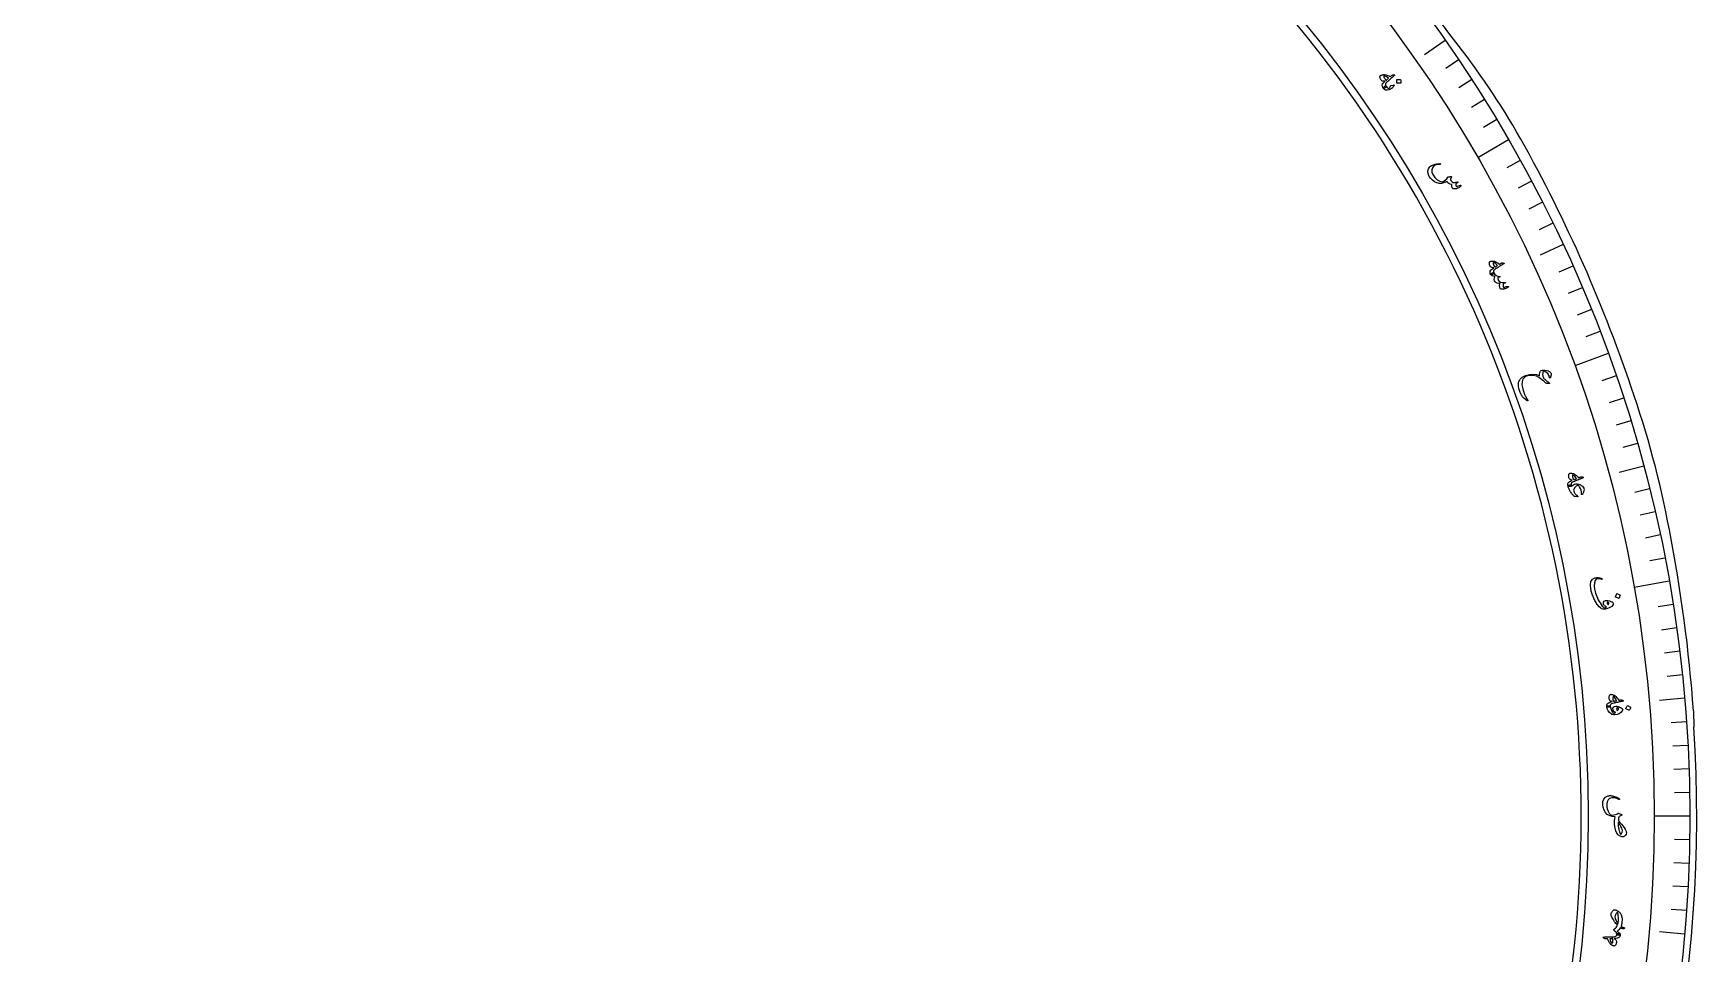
# Model space of a CAD drawing. Header units: millimetres. Extents: x -77 to 77, y -78 to 103.
# Drawn here: x -17.4 to 77.5, y -7.8 to 44.6 of the extents above; entities that cross this region are included whole.
import ezdxf

# ---------------------------------------------------------------- set-up
doc = ezdxf.new("R2010")
doc.units = ezdxf.units.MM
for name, color, linetype in [('CUT_INNER', 6, 'Continuous'), ('CUT_OUTER', 1, 'Continuous'), ('ENGRAVE', 7, 'Continuous'), ('ENGRAVE_FINE', 8, 'Continuous'), ('TEXT', 5, 'Continuous')]:
    doc.layers.add(name, color=color, linetype=linetype)

msp = doc.modelspace()

# ---------------------------------------------------------------- linework, layer by layer
at = {"layer": 'CUT_INNER'}
for centre, radius, start, end in [((0.0001, -0.0002), 70.9124, 92.273101, 354.023615), ((0.0005, 0.0002), 70.912, 354.023254, 87.727388)]:
    msp.add_arc(centre, radius, start, end, dxfattribs=at)
at = {"layer": 'CUT_OUTER'}
msp.add_lwpolyline([(77.3148, 6.0012), (77.3334, 5.0745)], dxfattribs=at)
for centre, radius, start, end in [((0.0003, 0.0004), 77.4995, 35.160141, 55.89847), ((27.8099, 15.976), 45.6597, 30.310994, 38.869207), ((-5.7788, -2.4878), 83.9815, 18.716942, 29.620378), ((21.524, 6.1227), 55.3629, 10.614307, 19.344301), ((-8.6891, -0.2095), 86.2279, 4.130404, 11.052014), ((0, -0.0003), 77.4997, 178.346942, 3.754487)]:
    msp.add_arc(centre, radius, start, end, dxfattribs=at)
at = {"layer": 'ENGRAVE'}
for points in [[(63.1605, 44.2255), (61.9734, 43.3942)], [(66.7747, 38.5524), (65.0176, 37.5379)], [(69.8806, 32.5859), (68.5672, 31.9734)], [(72.4548, 26.3714), (70.5482, 25.6774)], [(74.4775, 19.9562), (73.0776, 19.5811)], [(75.9334, 13.3891), (73.9352, 13.0368)], [(76.8113, 6.7201), (75.3676, 6.5938)], [(77.1047, 0), (75.0758, 0)], [(76.8113, -6.7201), (75.3676, -6.5938)]]:
    msp.add_lwpolyline(points, dxfattribs=at)
for radius in [77.1047, 75.0758, 71.3077]:
    msp.add_circle((0, 0), radius, dxfattribs=at)
at = {"layer": 'ENGRAVE_FINE'}
for points in [[(63.9227, 43.1164), (63.2018, 42.6302)], [(64.6655, 41.9943), (63.9362, 41.5207)], [(65.3885, 40.8593), (64.6511, 40.3985)], [(66.0917, 39.7119), (65.3463, 39.264)], [(67.4373, 37.3811), (66.6768, 36.9596)], [(68.0795, 36.1985), (67.3117, 35.7903)], [(68.7008, 35.0048), (67.9261, 34.6101)], [(69.3013, 33.8005), (68.5197, 33.4193)], [(70.4387, 31.3613), (69.6443, 31.0076)], [(70.9753, 30.1272), (70.1749, 29.7875)], [(71.4903, 28.8839), (70.684, 28.5582)], [(71.9835, 27.6319), (71.1717, 27.3203)], [(72.904, 25.1029), (72.0818, 24.8198)], [(73.331, 23.8267), (72.504, 23.558)], [(73.7356, 22.5432), (72.9041, 22.289)], [(74.1178, 21.2529), (73.282, 21.0133)], [(74.8144, 18.6533), (73.9707, 18.443)], [(75.1286, 17.3448), (74.2813, 17.1492)], [(75.4198, 16.031), (74.5693, 15.8502)], [(75.6881, 14.7123), (74.8345, 14.5464)], [(76.1555, 12.0618), (75.2966, 11.9258)], [(76.3544, 10.7309), (75.4933, 10.6099)], [(76.53, 9.3967), (75.667, 9.2907)], [(76.6824, 8.0596), (75.8176, 7.9687)], [(76.9169, 5.3786), (76.0495, 5.3179)], [(76.9991, 4.0354), (76.1307, 3.9898)], [(77.0578, 2.6909), (76.1888, 2.6606)], [(77.093, 1.3457), (76.2236, 1.3305)], [(77.093, -1.3457), (76.2236, -1.3305)], [(77.0578, -2.6909), (76.1888, -2.6606)], [(76.9991, -4.0354), (76.1307, -3.9898)], [(76.9169, -5.3786), (76.0495, -5.3179)]]:
    msp.add_lwpolyline(points, dxfattribs=at)
at = {"layer": 'TEXT'}
for points in [[(60.25, 42.2635), (60.2684, 42.2607), (60.2756, 42.2534), (60.2714, 42.2414), (60.2558, 42.2249), (60.2457, 42.216), (60.2318, 42.2034), (60.2142, 42.1872), (60.1928, 42.1675), (60.1674, 42.144), (60.1377, 42.1168), (60.1036, 42.086), (60.0651, 42.0514), (60.0273, 42.0174), (59.9934, 41.987), (59.9635, 41.9601), (59.9375, 41.9369), (59.9156, 41.9173), (59.8978, 41.9015), (59.8842, 41.8894), (59.8747, 41.8811), (59.8164, 41.8267), (59.7752, 41.7785), (59.7513, 41.7363), (59.7446, 41.7003), (59.7466, 41.6797), (59.7537, 41.6579), (59.7658, 41.6351), (59.7829, 41.6111), (59.7906, 41.5952), (59.7912, 41.5794), (59.7848, 41.5636), (59.7715, 41.5479), (59.7529, 41.5327), (59.7325, 41.5195), (59.7104, 41.5084), (59.6865, 41.4993), (59.6646, 41.4938), (59.6467, 41.492), (59.6328, 41.494), (59.6228, 41.4997), (59.591, 41.5463), (59.5716, 41.5921), (59.5647, 41.6371), (59.5702, 41.6812), (59.5901, 41.7291), (59.6241, 41.7809), (59.6721, 41.8367), (59.7343, 41.8964), (59.6743, 41.8917), (59.623, 41.8937), (59.5806, 41.9025), (59.5469, 41.9181), (59.5265, 41.9356), (59.5067, 41.9592), (59.4876, 41.9888), (59.4692, 42.0246), (59.4527, 42.0643), (59.4414, 42.0995), (59.4353, 42.1301), (59.4344, 42.1562), (59.4387, 42.1808), (59.4471, 42.201), (59.4596, 42.2169), (59.4762, 42.2283), (59.4997, 42.2388), (59.5274, 42.248), (59.5593, 42.2559), (59.5955, 42.2625), (59.6328, 42.2677), (59.6634, 42.2707), (59.6872, 42.2716), (59.7042, 42.2704), (59.7828, 42.2521), (59.8618, 42.2275), (59.9414, 42.1965), (60.0214, 42.159), (60.0538, 42.1852), (60.082, 42.2075), (60.106, 42.2259), (60.1258, 42.2403), (60.1434, 42.2511), (60.1606, 42.2587), (60.1774, 42.263), (60.1939, 42.2641)], [(59.922, 42.0705), (59.8546, 42.1194), (59.789, 42.1549), (59.7252, 42.177), (59.6632, 42.1856), (59.6565, 42.1843), (59.6519, 42.1809), (59.6495, 42.1754), (59.6493, 42.1678), (59.6544, 42.1437), (59.6626, 42.1194), (59.6736, 42.0949), (59.6877, 42.0702), (59.7047, 42.0452), (59.7246, 42.02), (59.7476, 41.9946), (59.7735, 41.9689), (59.7781, 41.9654), (59.784, 41.9624), (59.7912, 41.96), (59.7996, 41.9581), (59.8134, 41.9694), (59.8276, 41.9814), (59.8422, 41.9943), (59.8573, 42.0079), (59.8728, 42.0224), (59.8888, 42.0376), (59.9052, 42.0537), (59.922, 42.0705)], [(60.5949, 41.9924), (60.5987, 41.9917), (60.6022, 41.9894), (60.6054, 41.9857), (60.6084, 41.9804), (60.6186, 41.9358), (60.6242, 41.891), (60.6253, 41.846), (60.6218, 41.801), (60.6201, 41.7957), (60.6174, 41.792), (60.6136, 41.7899), (60.6087, 41.7893), (60.4149, 41.7801), (60.4095, 41.781), (60.4059, 41.7845), (60.4042, 41.7906), (60.4043, 41.7993), (60.4044, 41.8068), (60.4042, 41.8185), (60.4038, 41.8343), (60.4032, 41.8542), (60.4021, 41.8785), (60.4005, 41.9074), (60.3984, 41.941), (60.3956, 41.9791), (60.3958, 41.9845), (60.3972, 41.9882), (60.3999, 41.99), (60.4038, 41.9901)], [(60.0725, 41.6541), (60.2175, 41.6806), (60.2348, 41.6817), (60.2445, 41.6768), (60.2468, 41.6662), (60.2416, 41.6497), (60.219, 41.6103), (60.1925, 41.5735), (60.162, 41.5393), (60.1276, 41.5077), (60.089, 41.4786), (60.0459, 41.4519), (59.9983, 41.4278), (59.9462, 41.4061), (59.8494, 41.3827), (59.7633, 41.3905), (59.6878, 41.4295), (59.6228, 41.4997), (59.6223, 41.5126), (59.6329, 41.5336), (59.6547, 41.5628), (59.6877, 41.6), (59.7069, 41.6176), (59.7248, 41.6292), (59.7412, 41.6349), (59.7561, 41.6346), (59.7639, 41.6314), (59.7709, 41.6265), (59.7773, 41.6197), (59.7829, 41.6111), (59.8187, 41.5631), (59.8583, 41.5273), (59.902, 41.5038), (59.9497, 41.4926), (59.9527, 41.4927), (59.9558, 41.4942), (59.9589, 41.497), (59.9621, 41.5012), (59.9825, 41.5256), (60.0009, 41.5537), (60.0175, 41.5855), (60.0322, 41.6209), (60.0383, 41.6334), (60.0471, 41.6431), (60.0585, 41.65), (60.0725, 41.6541)], [(64.0208, 35.9636), (64.0309, 35.9649), (64.0392, 35.964), (64.0457, 35.9607), (64.0503, 35.9552), (64.0539, 35.9467), (64.0548, 35.9384), (64.0532, 35.9301), (64.0491, 35.922), (64.0315, 35.898), (64.0065, 35.8738), (63.9741, 35.8496), (63.9343, 35.8253), (63.8656, 35.7922), (63.7955, 35.7692), (63.7241, 35.7564), (63.6514, 35.7536), (63.6323, 35.7559), (63.6157, 35.7609), (63.6016, 35.7685), (63.5901, 35.7788), (63.5612, 35.8232), (63.5413, 35.8774), (63.5305, 35.9414), (63.5287, 36.0152), (63.4362, 36.0258), (63.3608, 36.0574), (63.3022, 36.1101), (63.2605, 36.1839), (63.2195, 36.1636), (63.1794, 36.1452), (63.1401, 36.1288), (63.1019, 36.1143), (63.0643, 36.1015), (63.0272, 36.0904), (62.9905, 36.081), (62.9543, 36.0732), (62.8861, 36.0642), (62.8175, 36.0655), (62.7487, 36.077), (62.6796, 36.0989), (62.5444, 36.165), (62.4272, 36.2495), (62.3277, 36.3525), (62.246, 36.4741), (62.182, 36.6276), (62.1668, 36.7699), (62.2004, 36.9012), (62.2828, 37.0215), (62.3196, 37.053), (62.3673, 37.083), (62.4261, 37.1114), (62.4959, 37.1381), (62.5757, 37.1619), (62.6627, 37.18), (62.7567, 37.1925), (62.8578, 37.1994), (62.8645, 37.1991), (62.8703, 37.1973), (62.8751, 37.194), (62.8789, 37.1892), (62.8815, 37.1837), (62.8828, 37.1783), (62.8828, 37.1731), (62.8814, 37.168), (62.8778, 37.1631), (62.8732, 37.1594), (62.8676, 37.157), (62.8608, 37.1559), (62.7277, 37.1444), (62.6235, 37.126), (62.5482, 37.1008), (62.5018, 37.0689), (62.4229, 36.9589), (62.3888, 36.8394), (62.3996, 36.7104), (62.4551, 36.5718), (62.5706, 36.4002), (62.704, 36.2754), (62.8557, 36.1975), (63.0258, 36.1664), (63.101, 36.21), (63.1736, 36.268), (63.2436, 36.3405), (63.3108, 36.4274), (63.3171, 36.4371), (63.3236, 36.4441), (63.3305, 36.4485), (63.3376, 36.4503), (63.3644, 36.4523), (63.3896, 36.4539), (63.4132, 36.4553), (63.4353, 36.4564), (63.4556, 36.4572), (63.4739, 36.4573), (63.4901, 36.4569), (63.5043, 36.456), (63.5109, 36.4546), (63.515, 36.4515), (63.5167, 36.4467), (63.5159, 36.4401), (63.5147, 36.4363), (63.5126, 36.4307), (63.5096, 36.4234), (63.5058, 36.4143), (63.5009, 36.4037), (63.4949, 36.3918), (63.4878, 36.3786), (63.4795, 36.3642), (63.464, 36.3356), (63.4538, 36.3132), (63.4488, 36.2969), (63.449, 36.2867), (63.4728, 36.2354), (63.5091, 36.1911), (63.5579, 36.154), (63.6191, 36.1239), (63.6513, 36.1186), (63.6976, 36.1216), (63.7579, 36.1328), (63.8322, 36.1523), (63.8393, 36.1541), (63.8462, 36.154), (63.853, 36.1519), (63.8597, 36.1478), (63.8649, 36.1434), (63.8686, 36.1385), (63.8708, 36.133), (63.8714, 36.127), (63.8637, 36.1131), (63.8431, 36.0978), (63.8096, 36.0812), (63.7631, 36.0632), (63.7613, 36.0118), (63.769, 35.9623), (63.7862, 35.9148), (63.8128, 35.8692), (63.8262, 35.8775), (63.8365, 35.8856), (63.8434, 35.8934), (63.8471, 35.9009), (63.8501, 35.9089), (63.8542, 35.9149), (63.8593, 35.919), (63.8655, 35.9213)], [(66.4978, 31.5325), (66.5155, 31.5267), (66.5213, 31.5183), (66.5152, 31.5072), (66.4971, 31.4935), (66.4856, 31.4864), (66.4698, 31.4764), (66.4498, 31.4634), (66.4254, 31.4475), (66.3964, 31.4286), (66.3625, 31.4068), (66.3236, 31.3822), (66.2799, 31.3545), (66.2369, 31.3274), (66.1984, 31.3031), (66.1644, 31.2817), (66.1349, 31.2631), (66.11, 31.2475), (66.0898, 31.2349), (66.0744, 31.2253), (66.0636, 31.2187), (65.997, 31.1749), (65.9483, 31.1342), (65.9176, 31.0967), (65.9049, 31.0623), (65.9035, 31.0416), (65.9068, 31.019), (65.9149, 30.9945), (65.9278, 30.968), (65.9326, 30.951), (65.9306, 30.9353), (65.9216, 30.9208), (65.9058, 30.9076), (65.8849, 30.8957), (65.8626, 30.8861), (65.8389, 30.8789), (65.8139, 30.874), (65.7914, 30.8722), (65.7734, 30.8734), (65.76, 30.8777), (65.7512, 30.885), (65.7277, 30.9364), (65.7163, 30.9847), (65.717, 31.0302), (65.7298, 31.0728), (65.7575, 31.1166), (65.7997, 31.162), (65.8565, 31.2089), (65.9278, 31.2574), (65.8678, 31.2628), (65.8176, 31.2734), (65.7773, 31.2892), (65.7467, 31.3103), (65.7295, 31.3309), (65.714, 31.3575), (65.7001, 31.3899), (65.688, 31.4283), (65.6784, 31.4703), (65.6732, 31.5068), (65.6723, 31.5381), (65.6758, 31.5639), (65.6842, 31.5874), (65.6959, 31.6059), (65.7109, 31.6194), (65.7292, 31.628), (65.7541, 31.6344), (65.7829, 31.6388), (65.8157, 31.6412), (65.8525, 31.6416), (65.8902, 31.6404), (65.9208, 31.6383), (65.9444, 31.6352), (65.9609, 31.6311), (66.0354, 31.5999), (66.1092, 31.5623), (66.1824, 31.5183), (66.2549, 31.4679), (66.2913, 31.4884), (66.3228, 31.5056), (66.3496, 31.5197), (66.3716, 31.5306), (66.3907, 31.5383), (66.4089, 31.5429), (66.4262, 31.5443), (66.4426, 31.5426)], [(66.142, 31.3975), (66.0839, 31.457), (66.0252, 31.503), (65.966, 31.5355), (65.9063, 31.5544), (65.8995, 31.5543), (65.8944, 31.5517), (65.8911, 31.5467), (65.8896, 31.5392), (65.8906, 31.5146), (65.8945, 31.4893), (65.9013, 31.4633), (65.911, 31.4365), (65.9236, 31.4091), (65.939, 31.3809), (65.9574, 31.3519), (65.9786, 31.3223), (65.9826, 31.318), (65.9879, 31.3141), (65.9945, 31.3105), (66.0025, 31.3072), (66.018, 31.316), (66.034, 31.3255), (66.0506, 31.3357), (66.0678, 31.3466), (66.0855, 31.3582), (66.1038, 31.3706), (66.1226, 31.3837), (66.142, 31.3975)], [(66.7517, 30.1902), (66.7566, 30.1872), (66.7579, 30.1817), (66.7556, 30.1736), (66.7497, 30.1631), (66.7378, 30.1492), (66.7187, 30.1342), (66.6925, 30.118), (66.659, 30.1006), (66.6202, 30.0824), (66.5813, 30.0673), (66.5421, 30.0554), (66.5026, 30.0466), (66.4226, 30.0369), (66.3612, 30.0385), (66.3184, 30.0514), (66.2943, 30.0758), (66.2669, 30.1468), (66.2559, 30.2191), (66.2612, 30.2927), (66.2828, 30.3675), (66.1931, 30.371), (66.1163, 30.3886), (66.0523, 30.4204), (66.0012, 30.4663), (65.968, 30.5239), (65.9551, 30.5917), (65.9624, 30.6699), (65.9899, 30.7585), (65.9019, 30.7788), (65.8328, 30.8066), (65.7826, 30.842), (65.7512, 30.885), (65.7521, 30.8971), (65.7641, 30.9137), (65.787, 30.9349), (65.821, 30.9608), (65.8569, 30.9812), (65.8866, 30.9892), (65.9103, 30.9848), (65.9278, 30.968), (65.9906, 30.8873), (66.0674, 30.8268), (66.1584, 30.7866), (66.2635, 30.7664), (66.2692, 30.7654), (66.2738, 30.7635), (66.2773, 30.7608), (66.2797, 30.7572), (66.2814, 30.7523), (66.2819, 30.7475), (66.2811, 30.7426), (66.2792, 30.7378), (66.2694, 30.7311), (66.2495, 30.7271), (66.2194, 30.7258), (66.179, 30.7272), (66.1639, 30.6938), (66.1609, 30.6514), (66.1702, 30.6001), (66.1916, 30.5399), (66.24, 30.4748), (66.3183, 30.4344), (66.4267, 30.4187), (66.5652, 30.4276), (66.5722, 30.4282), (66.5778, 30.4274), (66.5818, 30.4254), (66.5844, 30.4221), (66.5864, 30.4163), (66.5872, 30.4108), (66.5866, 30.4056), (66.5846, 30.4007), (66.5808, 30.396), (66.5766, 30.3922), (66.5719, 30.3895), (66.5667, 30.3877), (66.4749, 30.3697), (66.465, 30.3373), (66.4596, 30.3013), (66.4589, 30.2618), (66.4627, 30.2188), (66.4706, 30.1788), (66.4812, 30.1505), (66.4946, 30.1338), (66.5107, 30.1287), (66.5297, 30.1333), (66.5538, 30.1465), (66.5829, 30.1682), (66.6171, 30.1984), (66.6293, 30.2014), (66.6558, 30.201), (66.6966, 30.1973), (66.7517, 30.1902)], [(69.1579, 25.2947), (69.1784, 25.2656), (69.1906, 25.2304), (69.1947, 25.189), (69.1907, 25.1415), (69.1859, 25.1163), (69.1804, 25.0928), (69.1742, 25.0708), (69.1672, 25.0505), (69.1596, 25.0319), (69.1516, 25.015), (69.143, 24.9998), (69.134, 24.9863), (69.1242, 24.9759), (69.1159, 24.9757), (69.1092, 24.9856), (69.104, 25.0056), (69.0676, 25.1312), (68.9997, 25.2351), (68.9004, 25.3172), (68.7697, 25.3773), (68.7624, 25.3777), (68.756, 25.3752), (68.7504, 25.3698), (68.7455, 25.3614), (68.7172, 25.2665), (68.7099, 25.1724), (68.7235, 25.0792), (68.7581, 24.9866), (68.7675, 24.9711), (68.7832, 24.9524), (68.8052, 24.9305), (68.8336, 24.9055), (68.8889, 24.861), (68.9376, 24.8217), (68.9798, 24.7875), (69.0156, 24.7584), (69.0449, 24.7346), (69.0677, 24.7158), (69.084, 24.7023), (69.0939, 24.694), (69.104, 24.6807), (69.1027, 24.6711), (69.0899, 24.6653), (69.0658, 24.6632), (69, 24.6646), (68.95, 24.6685), (68.9157, 24.6749), (68.8973, 24.6837), (68.8623, 24.7186), (68.8232, 24.7548), (68.7799, 24.7922), (68.7327, 24.8309), (68.6813, 24.8707), (68.6259, 24.9118), (68.5663, 24.954), (68.5027, 24.9974), (68.3549, 25.0769), (68.1994, 25.1209), (68.0364, 25.1297), (67.8658, 25.1033), (67.7788, 25.0728), (67.7035, 25.0295), (67.6399, 24.9735), (67.5878, 24.9047), (67.5366, 24.7623), (67.5327, 24.5793), (67.576, 24.3557), (67.666, 24.0909), (67.683, 24.0511), (67.7022, 24.0084), (67.7234, 23.963), (67.7468, 23.9148), (67.7723, 23.864), (67.8001, 23.8107), (67.8301, 23.7549), (67.8624, 23.6967), (67.8673, 23.6864), (67.8694, 23.6782), (67.8688, 23.6722), (67.8654, 23.6684), (67.8412, 23.6711), (67.7958, 23.7), (67.7292, 23.7549), (67.6413, 23.8359), (67.591, 23.8861), (67.5507, 23.9313), (67.5204, 23.9716), (67.5002, 24.007), (67.4393, 24.1439), (67.392, 24.2708), (67.3583, 24.3881), (67.3383, 24.4956), (67.3411, 24.7134), (67.4077, 24.8906), (67.5384, 25.0272), (67.7336, 25.123), (67.9551, 25.179), (68.1626, 25.1958), (68.3559, 25.1731), (68.5351, 25.1107), (68.541, 25.1962), (68.5523, 25.2682), (68.5691, 25.3267), (68.5915, 25.3717), (68.6021, 25.3856), (68.615, 25.3972), (68.6302, 25.4064), (68.6477, 25.4133), (68.6978, 25.4239), (68.7468, 25.4297), (68.7947, 25.4308), (68.8414, 25.427), (68.9398, 25.4077), (69.0254, 25.3792), (69.0981, 25.3415), (69.1579, 25.2947)], [(71.0144, 19.3188), (71.0308, 19.3099), (71.035, 19.3006), (71.027, 19.2908), (71.0068, 19.2805), (70.9943, 19.2755), (70.977, 19.2684), (70.9549, 19.2592), (70.9281, 19.2478), (70.8962, 19.2344), (70.859, 19.2189), (70.8164, 19.2015), (70.7685, 19.182), (70.7214, 19.1628), (70.6793, 19.1457), (70.642, 19.1306), (70.6097, 19.1176), (70.5824, 19.1066), (70.5603, 19.0977), (70.5434, 19.091), (70.5317, 19.0863), (70.4584, 19.055), (70.4033, 19.0236), (70.3665, 18.9921), (70.3479, 18.9605), (70.3428, 18.9403), (70.3421, 18.9175), (70.3457, 18.8919), (70.3538, 18.8635), (70.3555, 18.846), (70.3507, 18.8309), (70.3394, 18.8182), (70.3215, 18.8079), (70.2989, 18.7999), (70.2752, 18.7944), (70.2506, 18.7915), (70.2251, 18.7911), (70.2026, 18.7933), (70.1852, 18.7977), (70.1727, 18.8043), (70.1654, 18.813), (70.1512, 18.8677), (70.1485, 18.9173), (70.1572, 18.962), (70.1774, 19.0016), (70.2124, 19.0399), (70.2619, 19.0771), (70.3261, 19.1133), (70.4048, 19.1484), (70.3467, 19.1643), (70.2992, 19.1836), (70.2622, 19.2063), (70.2359, 19.2324), (70.2226, 19.2558), (70.212, 19.2846), (70.2041, 19.319), (70.1988, 19.3589), (70.1968, 19.4019), (70.1981, 19.4388), (70.2028, 19.4697), (70.2108, 19.4945), (70.2232, 19.5162), (70.238, 19.5324), (70.2551, 19.543), (70.2746, 19.5482), (70.3002, 19.5501), (70.3294, 19.5494), (70.3621, 19.546), (70.3984, 19.5399), (70.4353, 19.5321), (70.4651, 19.5246), (70.4877, 19.5174), (70.5033, 19.5104), (70.571, 19.4666), (70.6371, 19.4166), (70.7014, 19.3604), (70.7639, 19.298), (70.8033, 19.3117), (70.8374, 19.3231), (70.8662, 19.3322), (70.8898, 19.3391), (70.91, 19.3433), (70.9287, 19.3446), (70.946, 19.343), (70.9619, 19.3384)], [(70.6404, 19.2485), (70.5936, 19.3174), (70.544, 19.373), (70.4914, 19.4154), (70.436, 19.4445), (70.4293, 19.4456), (70.4238, 19.444), (70.4197, 19.4396), (70.4169, 19.4325), (70.4136, 19.4081), (70.4129, 19.3825), (70.4151, 19.3557), (70.4199, 19.3277), (70.4274, 19.2984), (70.4376, 19.268), (70.4506, 19.2363), (70.4662, 19.2033), (70.4694, 19.1984), (70.4739, 19.1936), (70.4799, 19.1889), (70.4871, 19.1843), (70.5039, 19.1902), (70.5214, 19.1967), (70.5395, 19.2038), (70.5584, 19.2116), (70.5778, 19.2199), (70.598, 19.2288), (70.6189, 19.2384), (70.6404, 19.2485)], [(70.6921, 18.1985), (70.5516, 18.2226), (70.5373, 18.2266), (70.5254, 18.2309), (70.5159, 18.2356), (70.5089, 18.2406), (70.4781, 18.2674), (70.4481, 18.2969), (70.419, 18.329), (70.3906, 18.3639), (70.3629, 18.4013), (70.3355, 18.4409), (70.3084, 18.4829), (70.2817, 18.5272), (70.236, 18.611), (70.2014, 18.6865), (70.1778, 18.7539), (70.1654, 18.813), (70.1696, 18.838), (70.1858, 18.8581), (70.214, 18.8734), (70.2541, 18.8837), (70.2916, 18.8881), (70.3204, 18.8876), (70.3404, 18.8822), (70.3515, 18.8719), (70.3521, 18.8698), (70.3527, 18.8677), (70.3532, 18.8656), (70.3538, 18.8635), (70.3564, 18.8476), (70.3599, 18.8322), (70.3645, 18.8173), (70.37, 18.803), (70.4008, 18.8384), (70.437, 18.8691), (70.4787, 18.8951), (70.5259, 18.9164), (70.6139, 18.9413), (70.6966, 18.947), (70.7741, 18.9336), (70.8463, 18.901), (70.9183, 18.8533), (70.9771, 18.8034), (71.0227, 18.7514), (71.0551, 18.6972), (71.0715, 18.6339), (71.0668, 18.5561), (71.0409, 18.4638), (70.9937, 18.3571), (70.9854, 18.3442), (70.975, 18.3365), (70.9624, 18.3338), (70.9476, 18.3362), (70.9352, 18.3418), (70.9271, 18.3505), (70.9232, 18.3623), (70.9236, 18.3771), (70.9264, 18.4836), (70.9107, 18.5856), (70.8764, 18.6829), (70.8236, 18.7757), (70.7965, 18.8108), (70.77, 18.8362), (70.744, 18.8519), (70.7187, 18.858), (70.69, 18.8534), (70.6563, 18.8357), (70.6176, 18.8049), (70.5741, 18.7611), (70.5317, 18.7106), (70.5018, 18.6657), (70.4845, 18.6265), (70.4796, 18.5927), (70.4905, 18.525), (70.5154, 18.4607), (70.5546, 18.3998), (70.6079, 18.3423), (70.6657, 18.2924), (70.6937, 18.2661), (70.7118, 18.2439), (70.7198, 18.2258), (70.7178, 18.2119), (70.7127, 18.2051), (70.7067, 18.2006), (70.6998, 18.1984), (70.6921, 18.1985)], [(72.7286, 12.1475), (72.7389, 12.105), (72.7295, 12.0595), (72.7006, 12.0111), (72.6521, 11.9597), (72.5861, 11.9103), (72.5047, 11.8675), (72.4079, 11.8314), (72.2958, 11.802), (72.2547, 11.794), (72.2158, 11.7906), (72.1793, 11.7916), (72.145, 11.7971), (72.0739, 11.8248), (72.0027, 11.8715), (71.9312, 11.9373), (71.8596, 12.0221), (71.8247, 12.0708), (71.7909, 12.1215), (71.7583, 12.1741), (71.7269, 12.2286), (71.6965, 12.2853), (71.6672, 12.3441), (71.639, 12.4051), (71.6119, 12.4683), (71.5863, 12.5321), (71.5626, 12.5946), (71.5408, 12.656), (71.521, 12.7161), (71.5032, 12.7753), (71.4876, 12.8336), (71.4742, 12.8911), (71.4629, 12.9477), (71.4389, 13.188), (71.4688, 13.3736), (71.5529, 13.5046), (71.6916, 13.581), (71.7257, 13.589), (71.7652, 13.5944), (71.8102, 13.5973), (71.8606, 13.5976), (71.9168, 13.5931), (71.9725, 13.5828), (72.0277, 13.5665), (72.0824, 13.5443), (72.0888, 13.5406), (72.0938, 13.5359), (72.0974, 13.5301), (72.0995, 13.5231), (72.0999, 13.5162), (72.0981, 13.5101), (72.0942, 13.5051), (72.0882, 13.5011), (72.0813, 13.4984), (72.0746, 13.4974), (72.0681, 13.4982), (72.0619, 13.5006), (71.9379, 13.537), (71.8376, 13.538), (71.7611, 13.5038), (71.7082, 13.4343), (71.6655, 13.2953), (71.6556, 13.1292), (71.6784, 12.9361), (71.7335, 12.7155), (71.765, 12.62), (71.8011, 12.5251), (71.8419, 12.4309), (71.8875, 12.3373), (71.9377, 12.2443), (71.9926, 12.1523), (72.0522, 12.061), (72.1165, 11.9705), (72.1552, 11.923), (72.1942, 11.8888), (72.2335, 11.8677), (72.2731, 11.8599), (72.2976, 11.8716), (72.3191, 11.8873), (72.3379, 11.9069), (72.3538, 11.9305), (72.3543, 11.9331), (72.3524, 11.9358), (72.3479, 11.9386), (72.341, 11.9416), (72.2864, 11.9643), (72.2435, 11.9927), (72.2123, 12.0269), (72.1927, 12.0668), (72.1788, 12.1435), (72.1912, 12.2064), (72.2301, 12.2557), (72.2955, 12.2914), (72.3569, 12.3014), (72.4353, 12.2936), (72.5308, 12.2679), (72.6433, 12.2241), (72.6717, 12.2091), (72.6955, 12.1913), (72.7144, 12.1708), (72.7286, 12.1475)], [(73.1209, 12.6081), (73.1241, 12.6059), (73.1263, 12.6024), (73.1277, 12.5976), (73.1282, 12.5915), (73.1186, 12.5465), (73.1049, 12.5032), (73.0869, 12.4618), (73.0648, 12.4222), (73.0611, 12.4181), (73.0571, 12.4158), (73.0527, 12.4155), (73.0481, 12.4171), (72.8683, 12.4911), (72.8638, 12.4942), (72.862, 12.499), (72.863, 12.5052), (72.8668, 12.5131), (72.87, 12.5199), (72.8747, 12.5306), (72.881, 12.5452), (72.8888, 12.5637), (72.8981, 12.5863), (72.9089, 12.6134), (72.921, 12.6448), (72.9346, 12.6808), (72.937, 12.6857), (72.9398, 12.6884), (72.943, 12.6889), (72.9466, 12.6873)], [(72.4311, 12.0735), (72.4421, 12.0672), (72.4521, 12.0665), (72.4611, 12.0715), (72.4693, 12.0821), (72.4864, 12.1225), (72.4866, 12.1557), (72.4699, 12.1817), (72.4362, 12.2003), (72.4266, 12.2019), (72.4185, 12.2012), (72.4119, 12.1983), (72.4067, 12.1931), (72.3928, 12.1599), (72.3922, 12.1289), (72.405, 12.1001), (72.4311, 12.0735)], [(73.2995, 6.5904), (73.3142, 6.5789), (73.3167, 6.569), (73.3071, 6.5607), (73.2854, 6.5541), (73.2722, 6.5514), (73.2539, 6.5474), (73.2306, 6.5422), (73.2022, 6.5357), (73.1684, 6.528), (73.1291, 6.5193), (73.0841, 6.5096), (73.0335, 6.4988), (72.9838, 6.4882), (72.9393, 6.4787), (72.9, 6.4704), (72.8659, 6.4632), (72.8371, 6.4572), (72.8138, 6.4523), (72.796, 6.4486), (72.7836, 6.4461), (72.7059, 6.4281), (72.6462, 6.4068), (72.6045, 6.3822), (72.5807, 6.3543), (72.5721, 6.3354), (72.5674, 6.313), (72.5665, 6.2872), (72.5695, 6.2579), (72.5681, 6.2403), (72.5608, 6.2262), (72.5474, 6.2157), (72.528, 6.2088), (72.5043, 6.2049), (72.48, 6.2036), (72.4553, 6.205), (72.4301, 6.2091), (72.4083, 6.2152), (72.3919, 6.2226), (72.3808, 6.2312), (72.3751, 6.2411), (72.3708, 6.2974), (72.3768, 6.3468), (72.3932, 6.3892), (72.42, 6.4247), (72.4611, 6.4563), (72.5164, 6.4842), (72.5859, 6.5086), (72.6696, 6.5295), (72.6152, 6.5552), (72.5717, 6.5825), (72.5393, 6.6113), (72.5179, 6.6417), (72.5089, 6.667), (72.5036, 6.6973), (72.5018, 6.7325), (72.5036, 6.7727), (72.5091, 6.8154), (72.5169, 6.8515), (72.5269, 6.8811), (72.5391, 6.9041), (72.5551, 6.9233), (72.5725, 6.9367), (72.5912, 6.9442), (72.6114, 6.9458), (72.6369, 6.9432), (72.6655, 6.9374), (72.6971, 6.9283), (72.7318, 6.9159), (72.7667, 6.9018), (72.7947, 6.8892), (72.8158, 6.8782), (72.8299, 6.8686), (72.8889, 6.8136), (72.9452, 6.7528), (72.9987, 6.6862), (73.0493, 6.6138), (73.0905, 6.6204), (73.1261, 6.6257), (73.156, 6.6296), (73.1804, 6.6323), (73.201, 6.6329), (73.2197, 6.6309), (73.2365, 6.6263), (73.2513, 6.619)], [(72.919, 6.5868), (72.8851, 6.6627), (72.8459, 6.7262), (72.8016, 6.7771), (72.7521, 6.8155), (72.7457, 6.8178), (72.74, 6.8171), (72.7352, 6.8135), (72.7312, 6.807), (72.7236, 6.7836), (72.7186, 6.7585), (72.7159, 6.7317), (72.7158, 6.7033), (72.7181, 6.6732), (72.7228, 6.6414), (72.73, 6.6079), (72.7397, 6.5727), (72.7419, 6.5674), (72.7455, 6.5618), (72.7505, 6.5562), (72.7569, 6.5504), (72.7745, 6.5532), (72.7928, 6.5566), (72.8119, 6.5604), (72.8318, 6.5647), (72.8524, 6.5695), (72.8739, 6.5748), (72.8961, 6.5805), (72.919, 6.5868)], [(73.2795, 6.0673), (73.2785, 6.0521), (73.2734, 6.035), (73.2641, 6.0159), (73.2506, 5.9949), (73.1676, 5.9027), (73.071, 5.8356), (72.9611, 5.7934), (72.8377, 5.7762), (72.7726, 5.7776), (72.714, 5.7864), (72.6619, 5.8025), (72.6163, 5.8258), (72.5195, 5.9054), (72.4471, 6.0011), (72.399, 6.1129), (72.3751, 6.2411), (72.3771, 6.2544), (72.3854, 6.2664), (72.4001, 6.277), (72.4212, 6.2862), (72.433, 6.29), (72.4451, 6.2929), (72.4576, 6.2949), (72.4704, 6.2959), (72.4832, 6.2963), (72.4954, 6.2962), (72.5072, 6.2957), (72.5184, 6.2947), (72.5381, 6.2905), (72.5531, 6.283), (72.5636, 6.2722), (72.5695, 6.2579), (72.5972, 6.1331), (72.638, 6.0261), (72.6918, 5.9369), (72.7588, 5.8655), (72.7889, 5.8716), (72.8127, 5.878), (72.8302, 5.8847), (72.8415, 5.8917), (72.851, 5.8999), (72.8571, 5.9072), (72.8597, 5.9136), (72.8588, 5.9193), (72.8571, 5.9231), (72.855, 5.926), (72.8524, 5.9281), (72.8493, 5.9294), (72.8049, 5.9467), (72.7699, 5.9696), (72.7442, 5.9982), (72.7277, 6.0324), (72.7112, 6.1344), (72.7331, 6.2073), (72.7937, 6.2512), (72.8929, 6.2662), (72.9509, 6.2624), (73.0117, 6.2502), (73.0755, 6.2294), (73.1422, 6.2001), (73.2001, 6.1681), (73.2423, 6.1353), (73.2687, 6.1017), (73.2795, 6.0673)], [(73.0402, 6.1195), (73.0323, 6.1405), (73.0148, 6.1561), (72.9877, 6.1662), (72.9511, 6.1709), (72.9454, 6.1702), (72.9414, 6.1695), (72.939, 6.1686), (72.9383, 6.1676), (72.9348, 6.1454), (72.9339, 6.1231), (72.9353, 6.1007), (72.9392, 6.0783), (72.9451, 6.0588), (72.9525, 6.0429), (72.9615, 6.0307), (72.9722, 6.0222), (73.0049, 6.0494), (73.0271, 6.0747), (73.0389, 6.0981), (73.0402, 6.1195)], [(73.7255, 6.221), (73.7285, 6.2184), (73.7304, 6.2148), (73.7314, 6.2099), (73.7313, 6.2038), (73.7179, 6.1599), (73.7004, 6.1181), (73.679, 6.0785), (73.6535, 6.041), (73.6495, 6.0373), (73.6453, 6.0354), (73.6409, 6.0355), (73.6364, 6.0374), (73.4638, 6.1264), (73.4595, 6.1299), (73.4582, 6.1347), (73.4597, 6.1409), (73.4641, 6.1484), (73.4679, 6.1549), (73.4736, 6.1651), (73.4811, 6.1791), (73.4905, 6.1967), (73.5017, 6.2184), (73.5147, 6.2444), (73.5296, 6.2746), (73.5462, 6.3091), (73.5491, 6.3138), (73.5521, 6.3162), (73.5554, 6.3165), (73.5588, 6.3146)], [(73.4895, -0.9443), (73.4773, -1.0202), (73.4409, -1.0842), (73.3802, -1.1364), (73.2953, -1.1767), (73.263, -1.1808), (73.2271, -1.1767), (73.1874, -1.1644), (73.1441, -1.1439), (73.1025, -1.1205), (73.0678, -1.0993), (73.0402, -1.0805), (73.0196, -1.0639), (72.9429, -0.9681), (72.8838, -0.8391), (72.8421, -0.6771), (72.8177, -0.4818), (72.8127, -0.3645), (72.8156, -0.2523), (72.8264, -0.1452), (72.8453, -0.0432), (72.6864, -0.0191), (72.5586, 0.0118), (72.462, 0.0497), (72.3965, 0.0945), (72.2954, 0.2118), (72.2197, 0.345), (72.1694, 0.4942), (72.1443, 0.6594), (72.1508, 0.8335), (72.1998, 0.9732), (72.2917, 1.0787), (72.4265, 1.1499), (72.4475, 1.1561), (72.4694, 1.1613), (72.4923, 1.1654), (72.5162, 1.1685), (72.5409, 1.1702), (72.5663, 1.1704), (72.5924, 1.1689), (72.6192, 1.1659), (72.6666, 1.1591), (72.7134, 1.1501), (72.7596, 1.139), (72.8051, 1.1256), (72.8499, 1.1102), (72.8937, 1.0929), (72.9366, 1.0737), (72.9786, 1.0525), (72.9956, 1.0431), (73.0119, 1.0337), (73.0273, 1.0245), (73.042, 1.0155), (73.0558, 1.0067), (73.0688, 0.9982), (73.0809, 0.9902), (73.0923, 0.9825), (73.0987, 0.9771), (73.1027, 0.9713), (73.1043, 0.9652), (73.1034, 0.9588), (73.1009, 0.952), (73.0976, 0.9468), (73.0935, 0.9432), (73.0885, 0.9413), (73.0828, 0.9407), (73.0766, 0.9411), (73.0698, 0.9427), (73.0624, 0.9453), (73.0382, 0.9608), (73.0116, 0.9755), (72.9826, 0.9893), (72.9511, 1.0023), (72.8707, 1.0293), (72.795, 1.0455), (72.724, 1.051), (72.6578, 1.0457), (72.5326, 1.0037), (72.4421, 0.9292), (72.3864, 0.8223), (72.3652, 0.6829), (72.3727, 0.5484), (72.3992, 0.4178), (72.4446, 0.291), (72.5091, 0.1678), (72.5359, 0.1306), (72.5683, 0.0985), (72.6064, 0.0715), (72.6502, 0.0496), (72.6563, 0.047), (72.6637, 0.0458), (72.6725, 0.046), (72.6827, 0.0474), (72.7797, 0.0665), (72.8647, 0.0913), (72.9378, 0.1219), (72.999, 0.1581), (73.0102, 0.1653), (73.0201, 0.1695), (73.0286, 0.1708), (73.0358, 0.169), (73.2137, 0.1021), (73.2271, 0.0925), (73.2327, 0.0831), (73.2304, 0.074), (73.2202, 0.0652), (73.0837, -0.0152), (73.0634, -0.0581), (73.0478, -0.1133), (73.0371, -0.1806), (73.0312, -0.26), (73.1228, -0.3549), (73.2075, -0.4502), (73.2853, -0.546), (73.3562, -0.6421), (73.415, -0.7342), (73.4569, -0.8152), (73.4817, -0.8853), (73.4895, -0.9443)], [(73.1672, -1.0465), (73.2188, -0.9806), (73.2503, -0.9113), (73.2618, -0.8387), (73.2531, -0.763), (73.2251, -0.6806), (73.1783, -0.5863), (73.1129, -0.48), (73.0286, -0.3619), (73.0266, -0.576), (73.0488, -0.7614), (73.0957, -0.9182), (73.1672, -1.0465)], [(72.6194, -5.5648), (72.6264, -5.5318), (72.6426, -5.4951), (72.6681, -5.4547), (72.7027, -5.4107), (72.7406, -5.3725), (72.778, -5.3479), (72.815, -5.3367), (72.8515, -5.3391), (72.8875, -5.351), (72.9275, -5.3686), (72.9715, -5.392), (73.0193, -5.4211), (73.0629, -5.4507), (73.0962, -5.4754), (73.1193, -5.4952), (73.1322, -5.5103), (73.1874, -5.6217), (73.2231, -5.7477), (73.2393, -5.8881), (73.2358, -6.0429), (73.2327, -6.0742), (73.2285, -6.1052), (73.2232, -6.1358), (73.2168, -6.166), (73.2096, -6.1957), (73.2015, -6.2249), (73.1927, -6.2534), (73.1831, -6.2813), (73.2022, -6.2932), (73.2372, -6.3094), (73.2882, -6.3301), (73.3551, -6.3552), (73.368, -6.3616), (73.375, -6.3712), (73.3759, -6.3842), (73.3708, -6.4005), (73.3617, -6.4139), (73.3503, -6.4228), (73.3366, -6.4271), (73.3206, -6.4268), (73.3011, -6.4214), (73.2808, -6.4151), (73.2598, -6.4079), (73.2381, -6.3998), (73.2158, -6.3908), (73.193, -6.3806), (73.1698, -6.3693), (73.1461, -6.3568), (73.1158, -6.408), (73.0822, -6.4529), (73.0454, -6.4914), (73.0052, -6.5236), (72.992, -6.5329), (72.9824, -6.5417), (72.9763, -6.5501), (72.9739, -6.5579), (72.9752, -6.5645), (72.9802, -6.5716), (72.9891, -6.5789), (73.0017, -6.5866), (73.065, -6.6245), (73.109, -6.6641), (73.1338, -6.7052), (73.1394, -6.7478), (73.1374, -6.7532), (73.1324, -6.7587), (73.1244, -6.7641), (73.1134, -6.7695), (73.0738, -6.7802), (73.0402, -6.7851), (73.0125, -6.7843), (72.9908, -6.7778), (72.9723, -6.7668), (72.9586, -6.7552), (72.9495, -6.7429), (72.9451, -6.7299), (72.93, -6.6741), (72.9001, -6.6216), (72.8554, -6.5724), (72.796, -6.5267), (72.7845, -6.5171), (72.7767, -6.5059), (72.7725, -6.4931), (72.772, -6.4788), (72.7754, -6.4636), (72.7827, -6.4504), (72.7939, -6.4391), (72.809, -6.4298), (72.8628, -6.394), (72.9099, -6.3461), (72.9505, -6.2861), (72.9844, -6.214), (72.9381, -6.1627), (72.895, -6.1128), (72.855, -6.0642), (72.8182, -6.0171), (72.7273, -5.8821), (72.6638, -5.7618), (72.6278, -5.6561), (72.6194, -5.5648)], [(72.9551, -5.4947), (72.9019, -5.5546), (72.8641, -5.6195), (72.8415, -5.6892), (72.8343, -5.7639), (72.8393, -5.7986), (72.8526, -5.8415), (72.8741, -5.8928), (72.904, -5.9523), (72.9205, -5.9829), (72.9361, -6.0111), (72.9509, -6.0367), (72.9647, -6.0597), (72.9778, -6.0803), (72.9903, -6.0984), (73.0022, -6.114), (73.0135, -6.1271), (73.0261, -6.0586), (73.0341, -5.9771), (73.0372, -5.8828), (73.0356, -5.7755), (73.0289, -5.6721), (73.0168, -5.5915), (72.9993, -5.5336), (72.9765, -5.4985), (72.9715, -5.4931), (72.9663, -5.4907), (72.9608, -5.4912), (72.9551, -5.4947)], [(72.1671, -6.9238), (72.1548, -6.91), (72.1541, -6.8999), (72.1651, -6.8937), (72.1876, -6.8912), (72.2011, -6.891), (72.2198, -6.8905), (72.2437, -6.8897), (72.2728, -6.8885), (72.3074, -6.8872), (72.3476, -6.8859), (72.3936, -6.8846), (72.4453, -6.8833), (72.4961, -6.8819), (72.5416, -6.8808), (72.5818, -6.8798), (72.6166, -6.8789), (72.646, -6.8782), (72.6698, -6.8777), (72.688, -6.8773), (72.7006, -6.8771), (72.7803, -6.8734), (72.8429, -6.8633), (72.8884, -6.8466), (72.9169, -6.8233), (72.9287, -6.8061), (72.9373, -6.7848), (72.9428, -6.7594), (72.9451, -6.7299), (72.9496, -6.7127), (72.9593, -6.7001), (72.9743, -6.6921), (72.9946, -6.6886), (73.0187, -6.6889), (73.0428, -6.6919), (73.0669, -6.6977), (73.091, -6.7062), (73.1113, -6.7161), (73.1261, -6.7264), (73.1355, -6.7369), (73.1394, -6.7478), (73.1336, -6.8046), (73.1188, -6.8526), (73.0949, -6.8918), (73.0621, -6.9222), (73.0159, -6.946), (72.9564, -6.9635), (72.8836, -6.9748), (72.7975, -6.98), (72.8462, -7.0154), (72.8838, -7.0504), (72.9103, -7.0849), (72.9256, -7.1189), (72.9297, -7.1457), (72.9292, -7.1766), (72.9243, -7.2118), (72.9148, -7.2511), (72.9011, -7.2922), (72.8866, -7.3264), (72.871, -7.3537), (72.8545, -7.374), (72.8351, -7.3897), (72.8154, -7.3995), (72.7956, -7.4032), (72.7755, -7.4009), (72.751, -7.3933), (72.7241, -7.382), (72.6948, -7.3669), (72.6633, -7.3481), (72.6317, -7.3275), (72.6067, -7.3097), (72.5882, -7.2948), (72.5762, -7.2827), (72.5288, -7.2176), (72.4851, -7.1476), (72.445, -7.0726), (72.4087, -6.9926), (72.367, -6.9914), (72.3311, -6.9899), (72.3009, -6.9882), (72.2765, -6.9863), (72.2561, -6.9831), (72.2381, -6.9777), (72.2225, -6.9701), (72.2093, -6.9603)], [(72.5418, -6.9902), (72.561, -7.0708), (72.5876, -7.1403), (72.6214, -7.1986), (72.6626, -7.2457), (72.6686, -7.2491), (72.6742, -7.2495), (72.6797, -7.2469), (72.6849, -7.2413), (72.6967, -7.2198), (72.7065, -7.1961), (72.7142, -7.1703), (72.7197, -7.1424), (72.7231, -7.1124), (72.7244, -7.0802), (72.7236, -7.046), (72.7206, -7.0096), (72.7194, -7.0039), (72.7169, -6.9978), (72.713, -6.9913), (72.7078, -6.9844), (72.69, -6.984), (72.6714, -6.9839), (72.6519, -6.9842), (72.6316, -6.9847), (72.6104, -6.9856), (72.5884, -6.9868), (72.5655, -6.9883), (72.5418, -6.9902)]]:
    msp.add_lwpolyline(points, close=True, dxfattribs=at)

doc.saveas('drawing.dxf')
